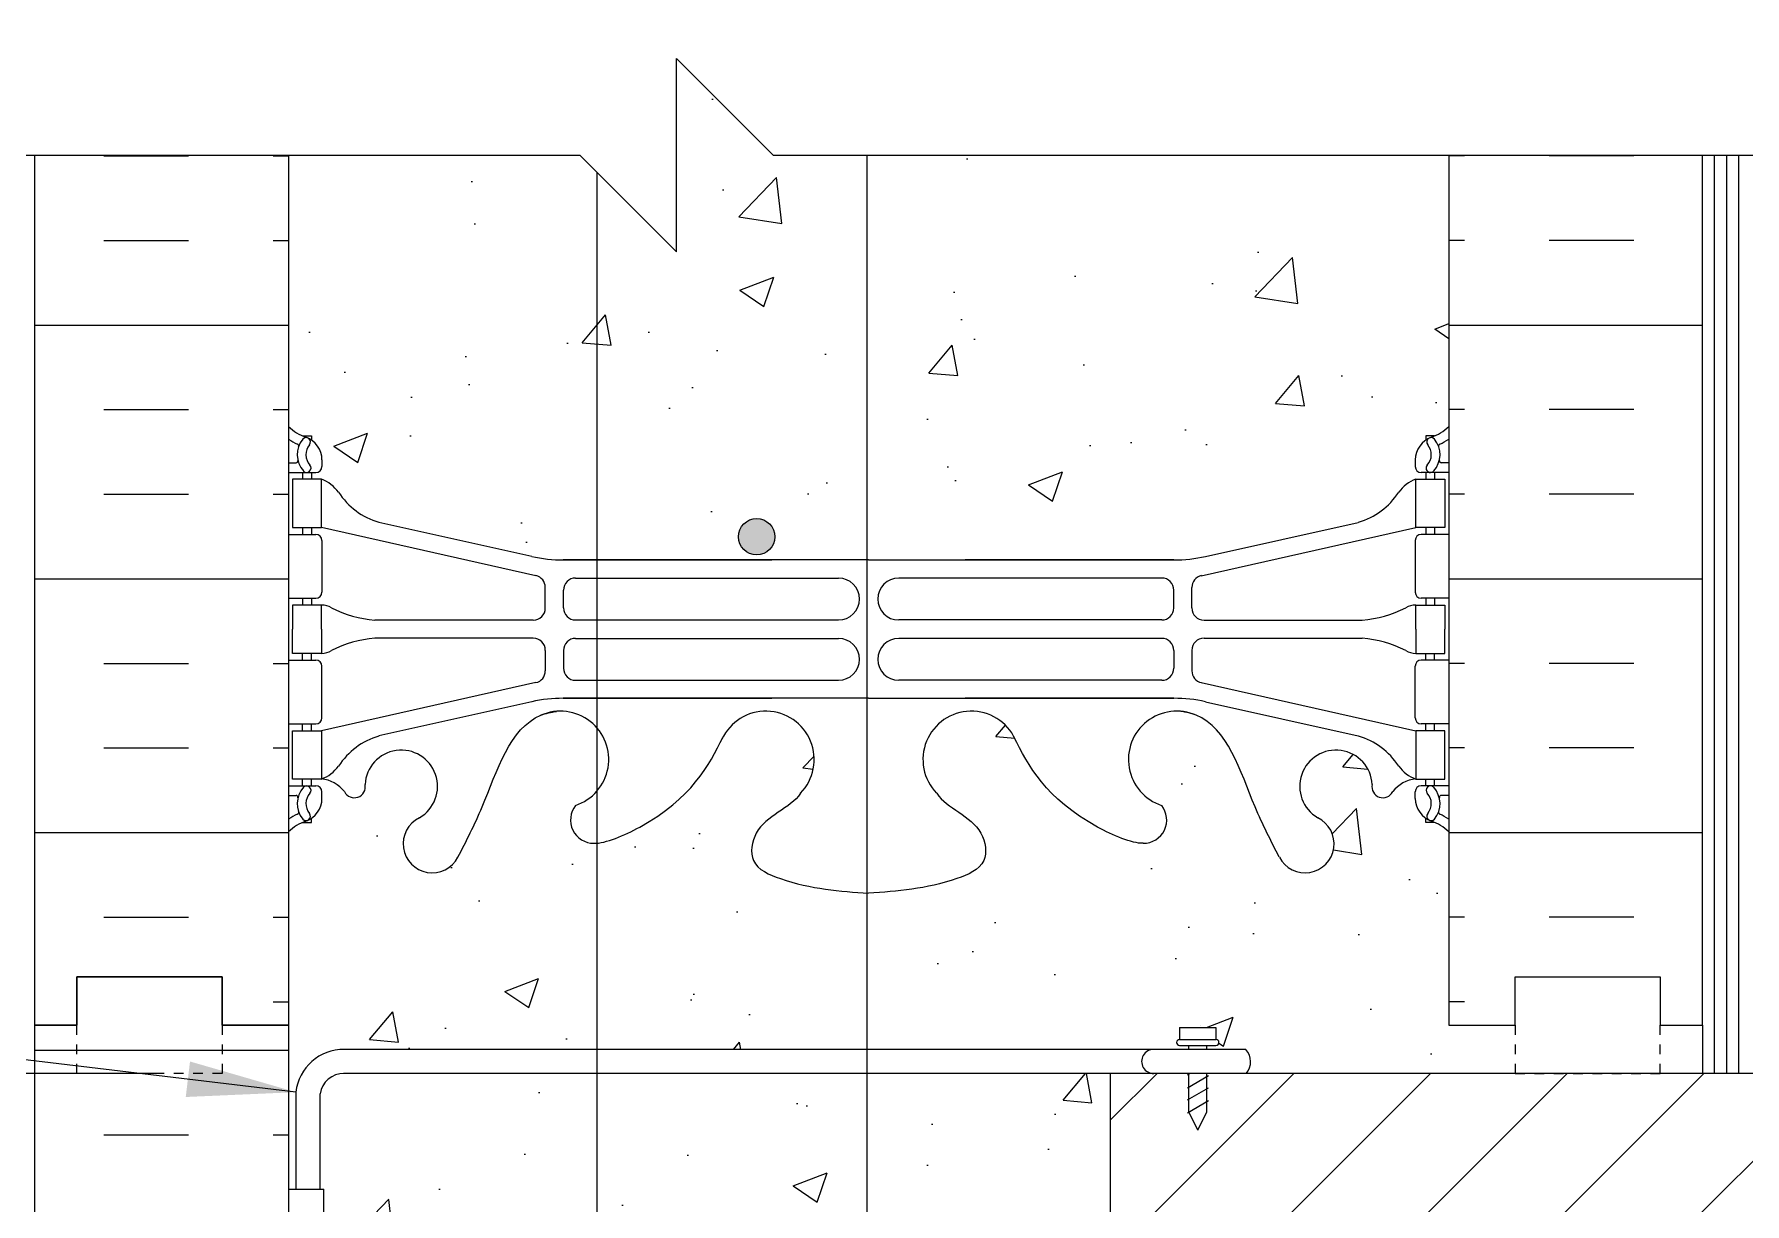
# Model space of a CAD drawing. Header units: inches. Extents: x 75 to 212, y 118 to 203.
# Drawn here: x 175.64 to 193.33, y 175.05 to 187.15 of the extents above; entities that cross this region are included whole.
import ezdxf

# ---------------------------------------------------------------- set-up
doc = ezdxf.new("R2010")
doc.units = ezdxf.units.IN
doc.header["$LTSCALE"] = 0.5
doc.header["$MEASUREMENT"] = 0
doc.linetypes.add('DASHED2', pattern=[0.375, 0.25, -0.125])
for name, color, linetype in [('HATCH', 12, 'Continuous'), ('line25', 2, 'Continuous'), ('LINE3', 3, 'Continuous'), ('LINE50', 5, 'Continuous'), ('LINE9', 9, 'Continuous'), ('TEXT', 4, 'Continuous'), ('Web_Edge', 9, 'Continuous')]:
    doc.layers.add(name, color=color, linetype=linetype)
doc.styles.add('DIM', font='romans.shx', dxfattribs={"width": 0.7})
doc.dimstyles.new('ext_12', dxfattribs={"dimscale": 12, "dimtxt": 0.09375, "dimasz": 0.09375, "dimexe": 0.09375, "dimexo": 0.0625, "dimgap": 0.0625, "dimtad": 1, "dimdec": 1, "dimzin": 3, "dimdsep": 46, "dimlunit": 4, "dimtxsty": 'DIM', "dimcen": 0.09, "dimdle": 0.09375, "dimclrt": 4, "dimadec": 0, "dimazin": 0, "dimtfac": 1, "dimtdec": 1, "dimtmove": 2, "dimatfit": 3, "dimfxl": 1, "dimfrac": 2, "dimtolj": 1, "dimtzin": 0, "dimarcsym": 0})

msp = doc.modelspace()

# ---------------------------------------------------------------- hatches: boundary and pattern name
at = {"layer": 'HATCH'}
h = msp.add_hatch(dxfattribs=at)
h.set_pattern_fill('AR-CONC', color=256, scale=0.5)
h.set_pattern_definition([(50, (0, 0), (3.5863, -0.31376), [0.375, -4.125]), (355, (0, 0), (-0.693757, 3.76096), [0.3, -3.3]), (100.4514, (0.299, -0.026), (2.892544, 3.4472), [0.3187, -3.50571]), (46.1842, (0, 1), (5.33621, -0.827596), [0.5625, -6.1875]), (96.6356, (0.4447, 0.931), (4.67331, 4.87059), [0.47805, -5.25857]), (351.1842, (0, 1), (4.67331, 4.87059), [0.45, -4.95]), (21, (0.5, 0.75), (2.984535, -2.013094), [0.375, -4.125]), (326, (0.5, 0.75), (1.216577, 3.62575), [0.3, -3.3]), (71.4514, (0.7487, 0.5822), (4.20111, 1.612656), [0.3187, -3.50571]), (37.5, (0, 0), (0.060799, 1.664469), [0, -3.26, 0, -3.35, 0, -3.3125]), (7.5, (0, 0), (1.315348, 1.972059), [0, -1.91, 0, -3.185, 0, -1.2625]), (327.5, (-1.115, 0), (2.669112, -0.1127744), [0, -1.25, 0, -3.9, 0, -5.175]), (317.5, (-1.615, 0), (2.91593, 0.500525), [0, -1.625, 0, -2.59, 0, -3.675])])
edge = h.paths.add_edge_path()
edge.add_arc((190.239, 195.97), 0.517, 86.8807, 145)
edge.add_arc((189.566, 196.092), 0.305, 35, 145)
edge.add_arc((189.122, 196.131), 0.236, 35, 145)
edge.add_arc((188.528, 195.884), 0.554, 43.7294, 118.173)
edge.add_arc((188.005, 195.884), 0.554, 61.827, 136.2706)
edge.add_arc((187.411, 196.131), 0.236, 35, 145)
edge.add_arc((186.968, 196.092), 0.305, 35, 145)
edge.add_arc((186.295, 195.97), 0.517, 35, 93.1193)
edge.add_arc((186.239, 195.97), 0.517, 86.8807, 145)
edge.add_arc((185.566, 196.092), 0.305, 35, 145)
edge.add_arc((185.122, 196.131), 0.236, 35, 145)
edge.add_arc((184.528, 195.884), 0.554, 43.7294, 118.173)
edge.add_arc((184.005, 195.884), 0.554, 61.827, 136.2706)
edge.add_arc((183.411, 196.131), 0.236, 35, 145)
edge.add_arc((182.968, 196.092), 0.305, 35, 145)
edge.add_arc((182.295, 195.97), 0.517, 35, 145)
edge.add_arc((181.731, 196.168), 0.172, 35, 145)
edge.add_arc((181.142, 195.954), 0.546, 35, 145)
edge.add_arc((180.325, 196.008), 0.451, 35, 145)
edge.add_arc((179.609, 196.024), 0.423, 35, 145)
edge.add_arc((179.152, 196.19), 0.135, 35, 145)
edge.add_arc((178.637, 195.739), 0.665, 52.4676, 123.7755)
edge.add_line((178.267, 196.292), (178.267, 195.021))
edge.add_arc((178.613, 195.382), 0.5, 226.2109, 246.4218)
edge.add_line((178.413, 194.924), (178.503, 194.924))
edge.add_line((178.503, 194.924), (178.503, 194.882))
edge.add_arc((178.363, 194.675), 0.25, 0, 55.9442, ccw=False)
edge.add_line((178.613, 194.675), (178.613, 194.607))
edge.add_arc((178.55, 194.607), 0.0625, -90, 0, ccw=False)
edge.add_line((178.55, 194.545), (178.503, 194.545))
edge.add_line((178.503, 194.545), (178.503, 194.475))
edge.add_line((178.503, 194.475), (178.608, 194.475))
edge.add_arc((178.57, 194.824), 0.352, 276.1291, 321.5331)
edge.add_arc((178.948, 194.556), 0.113, -12.1844, 154.0569, ccw=False)
edge.add_arc((179.433, 194.551), 0.375, 182.9237, 419.8675)
edge.add_arc((179.753, 195.145), 0.3, 27.597, 243.9425, ccw=False)
edge.add_spline(control_points=[(180.019, 195.284), (180.105, 195.117), (180.358, 194.627), (180.552, 193.946), (180.878, 193.816)], knot_values=[0, 0, 0, 0, 0.579211, 1.703896, 1.703896, 1.703896, 1.703896], degree=3, periodic=0)
edge.add_spline(control_points=[(180.878, 193.816), (180.927, 193.796), (180.982, 193.783), (181.038, 193.775)], knot_values=[1.703896, 1.703896, 1.703896, 1.703896, 1.875321, 1.875321, 1.875321, 1.875321], degree=3, periodic=0)
edge.add_arc((181.079, 194.273), 0.5, 265.2926, 431.7937)
edge.add_arc((181.426, 194.898), 0.242, 90, 218.2327, ccw=False)
edge.add_spline(control_points=[(181.426, 195.14), (181.547, 195.142), (182.366, 194.791), (182.611, 194.343), (182.751, 194.063)], knot_values=[0.038125, 0.038125, 0.038125, 0.038125, 0.320663, 1.237398, 1.237398, 1.237398, 1.237398], degree=3, periodic=0)
edge.add_arc((183.204, 194.273), 0.5, 204.819, 404.1875)
edge.add_spline(control_points=[(183.563, 194.622), (183.455, 194.785), (183.095, 194.875), (183.019, 195.371), (183.567, 195.607), (183.971, 195.635), (184.267, 195.656)], knot_values=[0.229407, 0.229407, 0.229407, 0.229407, 0.844432, 1.128849, 1.464331, 2.389004, 2.389004, 2.389004, 2.389004], degree=3, periodic=0)
edge.add_spline(control_points=[(184.267, 195.656), (184.563, 195.635), (184.967, 195.607), (185.515, 195.371), (185.438, 194.875), (185.078, 194.785), (184.971, 194.622)], knot_values=[0.229407, 0.229407, 0.229407, 0.229407, 1.15408, 1.489562, 1.773979, 2.389004, 2.389004, 2.389004, 2.389004], degree=3, periodic=0)
edge.add_arc((185.329, 194.273), 0.5, 135.8125, 335.181)
edge.add_spline(control_points=[(185.783, 194.063), (185.923, 194.343), (186.168, 194.791), (186.987, 195.142), (187.108, 195.14)], knot_values=[0.038125, 0.038125, 0.038125, 0.038125, 0.95486, 1.237398, 1.237398, 1.237398, 1.237398], degree=3, periodic=0)
edge.add_arc((187.108, 194.898), 0.242, -38.2327, 90, ccw=False)
edge.add_arc((187.454, 194.273), 0.5, 108.2063, 274.7074)
edge.add_spline(control_points=[(187.495, 193.775), (187.552, 193.783), (187.606, 193.796), (187.656, 193.816)], knot_values=[1.703896, 1.703896, 1.703896, 1.703896, 1.875321, 1.875321, 1.875321, 1.875321], degree=3, periodic=0)
edge.add_spline(control_points=[(187.656, 193.816), (187.982, 193.946), (188.176, 194.627), (188.429, 195.117), (188.515, 195.284)], knot_values=[0, 0, 0, 0, 1.124685, 1.703896, 1.703896, 1.703896, 1.703896], degree=3, periodic=0)
edge.add_arc((188.781, 195.145), 0.3, -63.9425, 153.0458, ccw=False)
edge.add_arc((189.101, 194.551), 0.375, 120.1325, 357.0763)
edge.add_arc((189.586, 194.556), 0.113, 25.9431, 192.1844, ccw=False)
edge.add_arc((189.963, 194.824), 0.352, 218.4669, 263.8709)
edge.add_line((189.926, 194.475), (190.031, 194.475))
edge.add_line((190.031, 194.475), (190.031, 194.545))
edge.add_line((190.031, 194.545), (189.983, 194.545))
edge.add_arc((189.983, 194.607), 0.0625, 180, 270, ccw=False)
edge.add_line((189.921, 194.607), (189.921, 194.675))
edge.add_arc((190.171, 194.675), 0.25, 124.0558, 180, ccw=False)
edge.add_line((190.031, 194.882), (190.031, 194.924))
edge.add_line((190.031, 194.924), (190.121, 194.924))
edge.add_arc((189.921, 195.382), 0.5, 293.5782, 313.7891)
edge.add_line((190.267, 195.021), (190.267, 196.486))
h.paths.add_polyline_path([(190.267, 190.829, 0.088416), (190.121, 190.926), (190.031, 190.926), (190.031, 190.968, -0.249069), (189.921, 191.175), (189.921, 191.242, -0.414214), (189.983, 191.305), (190.031, 191.305), (190.031, 191.375), (189.926, 191.375, -0.168672), (189.74, 191.524, 0.17445), (189.332, 191.82), (187.752, 192.173, 0.054974), (187.425, 192.209), (184.267, 192.209), (181.109, 192.209, 0.054974), (180.782, 192.173), (179.201, 191.82, 0.17445), (178.794, 191.524, -0.168672), (178.608, 191.375), (178.503, 191.375), (178.503, 191.305), (178.55, 191.305, -0.414214), (178.613, 191.242), (178.613, 191.175, -0.249069), (178.503, 190.968), (178.503, 190.926), (178.413, 190.926, 0.088416), (178.267, 190.829), (178.267, 188.396), (181.281, 188.396), (182.281, 187.396), (182.281, 189.396), (183.281, 188.396), (190.267, 188.396)])
h.paths.add_polyline_path([(190.267, 185.896), (183.281, 185.896), (182.281, 186.896), (182.281, 184.896), (181.281, 185.896), (178.267, 185.896), (178.267, 183.088, 0.088416), (178.413, 182.991), (178.503, 182.991), (178.503, 182.949, -0.249069), (178.613, 182.742), (178.613, 182.675, -0.414214), (178.55, 182.612), (178.503, 182.612), (178.503, 182.542), (178.608, 182.542, -0.168672), (178.794, 182.393, 0.17445), (179.201, 182.097), (180.782, 181.744, 0.054974), (181.109, 181.708), (184.267, 181.708), (187.425, 181.708, 0.054974), (187.752, 181.744), (189.332, 182.097, 0.17445), (189.74, 182.393, -0.168672), (189.926, 182.542), (190.031, 182.542), (190.031, 182.612), (189.983, 182.612, -0.414214), (189.921, 182.675), (189.921, 182.742, -0.249069), (190.031, 182.949), (190.031, 182.991), (190.121, 182.991, 0.088416), (190.267, 183.088)])
edge = h.paths.add_edge_path()
edge.add_arc((189.921, 178.535), 0.5, 46.2109, 66.4218)
edge.add_line((190.121, 178.993), (190.031, 178.993))
edge.add_line((190.031, 178.993), (190.031, 179.035))
edge.add_arc((190.171, 179.242), 0.25, 180, 235.9442, ccw=False)
edge.add_line((189.921, 179.242), (189.921, 179.31))
edge.add_arc((189.983, 179.31), 0.0625, 90, 180, ccw=False)
edge.add_line((189.983, 179.372), (190.031, 179.372))
edge.add_line((190.031, 179.372), (190.031, 179.442))
edge.add_line((190.031, 179.442), (189.926, 179.442))
edge.add_arc((189.963, 179.093), 0.352, 96.1291, 141.5331)
edge.add_arc((189.586, 179.361), 0.113, 167.8156, 334.0569, ccw=False)
edge.add_arc((189.101, 179.366), 0.375, 2.9237, 239.8675)
edge.add_arc((188.781, 178.772), 0.3, -152.403, 63.9425, ccw=False)
edge.add_spline(control_points=[(188.515, 178.633), (188.429, 178.8), (188.176, 179.29), (187.982, 179.971), (187.656, 180.101)], knot_values=[0, 0, 0, 0, 0.579211, 1.703896, 1.703896, 1.703896, 1.703896], degree=3, periodic=0)
edge.add_spline(control_points=[(187.656, 180.101), (187.606, 180.121), (187.552, 180.134), (187.495, 180.142)], knot_values=[1.703896, 1.703896, 1.703896, 1.703896, 1.875321, 1.875321, 1.875321, 1.875321], degree=3, periodic=0)
edge.add_arc((187.454, 179.644), 0.5, 85.2926, 251.7937)
edge.add_arc((187.108, 179.019), 0.242, -90, 38.2327, ccw=False)
edge.add_spline(control_points=[(187.108, 178.777), (186.987, 178.775), (186.168, 179.126), (185.923, 179.574), (185.783, 179.854)], knot_values=[0.038125, 0.038125, 0.038125, 0.038125, 0.320663, 1.237398, 1.237398, 1.237398, 1.237398], degree=3, periodic=0)
edge.add_spline(control_points=[(185.774, 179.872), (185.777, 179.866), (185.78, 179.86), (185.783, 179.854)], knot_values=[1.237398, 1.237398, 1.237398, 1.237398, 1.258119, 1.258119, 1.258119, 1.258119], degree=3, periodic=0)
edge.add_arc((185.329, 179.644), 0.5, 28.0183, 224.1875)
edge.add_spline(control_points=[(184.971, 179.295), (185.078, 179.132), (185.438, 179.042), (185.515, 178.546), (184.967, 178.31), (184.563, 178.282), (184.267, 178.261)], knot_values=[0.229407, 0.229407, 0.229407, 0.229407, 0.844432, 1.128849, 1.464331, 2.389004, 2.389004, 2.389004, 2.389004], degree=3, periodic=0)
edge.add_spline(control_points=[(184.267, 178.261), (183.971, 178.282), (183.567, 178.31), (183.019, 178.546), (183.095, 179.042), (183.455, 179.132), (183.563, 179.295)], knot_values=[0.229407, 0.229407, 0.229407, 0.229407, 1.15408, 1.489562, 1.773979, 2.389004, 2.389004, 2.389004, 2.389004], degree=3, periodic=0)
edge.add_arc((183.204, 179.644), 0.5, 315.8125, 515.2184)
edge.add_spline(control_points=[(182.76, 179.872), (182.757, 179.866), (182.754, 179.86), (182.751, 179.854)], knot_values=[1.237398, 1.237398, 1.237398, 1.237398, 1.258119, 1.258119, 1.258119, 1.258119], degree=3, periodic=0)
edge.add_spline(control_points=[(182.751, 179.854), (182.611, 179.574), (182.366, 179.126), (181.547, 178.775), (181.426, 178.777)], knot_values=[0.038125, 0.038125, 0.038125, 0.038125, 0.95486, 1.237398, 1.237398, 1.237398, 1.237398], degree=3, periodic=0)
edge.add_arc((181.426, 179.019), 0.242, 141.7673, 270, ccw=False)
edge.add_arc((181.079, 179.644), 0.5, 288.2063, 454.7074)
edge.add_spline(control_points=[(181.038, 180.142), (180.982, 180.134), (180.927, 180.121), (180.878, 180.101)], knot_values=[1.703896, 1.703896, 1.703896, 1.703896, 1.875321, 1.875321, 1.875321, 1.875321], degree=3, periodic=0)
edge.add_spline(control_points=[(180.878, 180.101), (180.552, 179.971), (180.358, 179.29), (180.105, 178.8), (180.019, 178.633)], knot_values=[0, 0, 0, 0, 1.124685, 1.703896, 1.703896, 1.703896, 1.703896], degree=3, periodic=0)
edge.add_arc((179.753, 178.772), 0.3, 116.0575, 333.0904, ccw=False)
edge.add_arc((179.433, 179.366), 0.375, 300.1325, 537.0763)
edge.add_arc((178.948, 179.361), 0.113, -154.0569, 12.1844, ccw=False)
edge.add_arc((178.57, 179.093), 0.352, 38.4669, 83.8709)
edge.add_line((178.608, 179.442), (178.503, 179.442))
edge.add_line((178.503, 179.442), (178.503, 179.372))
edge.add_line((178.503, 179.372), (178.55, 179.372))
edge.add_arc((178.55, 179.31), 0.0625, 0, 90, ccw=False)
edge.add_line((178.613, 179.31), (178.613, 179.242))
edge.add_arc((178.363, 179.242), 0.25, 304.0558, 360, ccw=False)
edge.add_line((178.503, 179.035), (178.503, 178.993))
edge.add_line((178.503, 178.993), (178.413, 178.993))
edge.add_arc((178.613, 178.535), 0.5, 113.5782, 133.7891)
edge.add_line((178.267, 178.896), (178.267, 176.896))
edge.add_line((178.267, 176.896), (178.267, 175.201))
edge.add_line((178.267, 175.201), (178.343, 175.201))
edge.add_line((178.343, 175.201), (178.343, 176.203))
edge.add_arc((178.839, 176.147), 0.499, 90.4562, 173.5797, ccw=False)
edge.add_line((178.835, 176.646), (187.766, 176.646))
edge.add_line((187.766, 176.646), (187.766, 176.686))
edge.add_line((187.766, 176.686), (187.484, 176.686))
edge.add_arc((187.484, 176.717), 0.0312, 90, 270, ccw=False)
edge.add_line((187.484, 176.748), (187.484, 176.873))
edge.add_line((187.484, 176.873), (187.859, 176.873))
edge.add_line((187.859, 176.873), (187.859, 176.748))
edge.add_arc((187.859, 176.717), 0.0312, -90, 90, ccw=False)
edge.add_line((187.859, 176.686), (187.766, 176.686))
edge.add_line((187.766, 176.686), (187.766, 176.646))
edge.add_line((187.766, 176.646), (188.168, 176.646))
edge.add_arc((188.032, 176.52), 0.186, -41.8195, 42.6425, ccw=False)
edge.add_line((188.17, 176.396), (190.954, 176.396))
edge.add_line((190.954, 176.396), (190.954, 176.896))
edge.add_line((190.954, 176.896), (190.267, 176.896))
edge.add_line((190.267, 176.896), (190.267, 178.896))
h.paths.add_polyline_path([(186.767, 176.396), (178.836, 176.396, 0.366745), (178.593, 176.185), (178.593, 175.201), (178.632, 175.201), (178.632, 174.001), (178.267, 174.001), (178.267, 173.251), (178.632, 173.251), (178.632, 172.051), (178.267, 172.051), (178.267, 171.301), (178.632, 171.301), (178.632, 170.101), (178.267, 170.101), (178.267, 169.351), (178.632, 169.351), (178.632, 168.271), (178.267, 168.271), (178.267, 168.162, -0.498871), (178.387, 168.148, -0.520567), (178.591, 168.148, -0.520567), (178.798, 168.148, -0.520567), (178.936, 168.148, -0.520567), (179.074, 168.148, -0.520567), (179.472, 168.148, -0.520567), (179.632, 168.148, -0.520567), (179.854, 168.148, -0.520567), (180.134, 168.148, -0.520567), (180.321, 168.148, -0.520567), (180.548, 168.148, -0.507124), (180.767, 168.148, -0.507124), (180.986, 168.148, -0.520567), (181.213, 168.148, -0.520567), (181.399, 168.148, -0.520567), (181.68, 168.148, -0.520567), (181.901, 168.148, -0.520567), (182.061, 168.148, -0.520567), (182.46, 168.148, -0.520567), (182.598, 168.148, -0.520567), (182.736, 168.148, -0.086928), (182.767, 168.179, -0.086928), (182.798, 168.148, -0.520567), (182.936, 168.148, -0.520567), (183.074, 168.148, -0.520567), (183.472, 168.148, -0.520567), (183.632, 168.148, -0.520567), (183.854, 168.148, -0.520567), (184.134, 168.148, -0.520567), (184.321, 168.148, -0.520567), (184.548, 168.148, -0.507124), (184.767, 168.148, -0.507124), (184.986, 168.148, -0.520567), (185.213, 168.148, -0.520567), (185.399, 168.148, -0.520567), (185.68, 168.148, -0.520567), (185.901, 168.148, -0.520567), (186.061, 168.148, -0.520567), (186.46, 168.148, -0.520567), (186.598, 168.148, -0.520567), (186.736, 168.148, -0.086928), (186.767, 168.179), (186.767, 168.396)])
h.paths.add_polyline_path([(190.267, 174.896), (186.767, 174.896), (186.767, 169.896), (190.267, 169.896)])
h.paths.add_polyline_path([(190.267, 152.704, 0.088416), (190.121, 152.801), (190.031, 152.801), (190.031, 152.843, -0.249069), (189.921, 153.05), (189.921, 153.117, -0.414214), (189.983, 153.18), (190.031, 153.18), (190.031, 153.25), (189.926, 153.25, -0.168672), (189.74, 153.399, 0.17445), (189.332, 153.695), (187.752, 154.048, 0.054974), (187.425, 154.084), (184.267, 154.084), (181.109, 154.084, 0.054974), (180.782, 154.048), (179.201, 153.695, 0.17445), (178.794, 153.399, -0.168672), (178.608, 153.25), (178.503, 153.25), (178.503, 153.18), (178.55, 153.18, -0.414214), (178.613, 153.117), (178.613, 153.05, -0.249069), (178.503, 152.843), (178.503, 152.801), (178.413, 152.801, 0.088416), (178.267, 152.704), (178.267, 149.837), (181.289, 149.837), (182.289, 150.837), (182.289, 149.837), (182.289, 148.837), (183.289, 149.837), (190.267, 149.837)])
h.paths.add_polyline_path([(181.452, 162.519, 0.410093), (180.952, 163.012), (179.152, 163.012, 0.225652), (178.777, 162.637), (178.777, 161.911, 0.225652), (179.152, 161.536), (181.258, 161.536, 0.24677), (181.452, 161.922)])
h.paths.add_polyline_path([(181.452, 163.695), (181.452, 164.193, 0.406005), (180.952, 164.679), (179.152, 164.679, 0.225652), (178.777, 164.304), (178.777, 163.577, 0.225652), (179.152, 163.202), (180.952, 163.202, 0.410093)])
h.paths.add_polyline_path([(186.854, 164.346, 0.185301), (186.556, 164.679), (181.978, 164.679, 0.185301), (181.679, 164.346), (181.679, 163.577, 0.225652), (182.054, 163.202), (186.479, 163.202, 0.225652), (186.854, 163.577)])
h.paths.add_polyline_path([(186.854, 162.637, 0.225652), (186.479, 163.012), (182.054, 163.012, 0.225652), (181.679, 162.637), (181.679, 161.869, 0.185301), (181.978, 161.536), (186.556, 161.536, 0.185301), (186.854, 161.869)])
h.paths.add_polyline_path([(189.757, 162.637, 0.225652), (189.382, 163.012), (187.582, 163.012, 0.410093), (187.082, 162.519), (187.082, 161.922, 0.24677), (187.276, 161.536), (189.382, 161.536, 0.225652), (189.757, 161.911)])
h.paths.add_polyline_path([(189.757, 164.304, 0.225652), (189.382, 164.679), (187.582, 164.679, 0.406005), (187.082, 164.193), (187.082, 163.695, 0.410093), (187.582, 163.202), (189.382, 163.202, 0.225652), (189.757, 163.577)])
h = msp.add_hatch(dxfattribs=at)
h.set_pattern_fill('INSUL', color=256, scale=7, style=0)
h.set_pattern_definition([(0, (-2747.8948, -220.1136), (0, 2.625), []), (0, (-2747.8948, -219.2386), (0, 2.625), [0.875, -0.875]), (0, (-2747.8948, -218.3636), (0, 2.625), [0.875, -0.875])])
h.paths.add_polyline_path([(178.267, 185.896), (175.642, 185.896), (175.642, 176.896), (176.079, 176.896), (176.079, 177.396), (177.579, 177.396), (177.579, 176.896), (178.267, 176.896)])
h = msp.add_hatch(dxfattribs=at)
h.set_pattern_fill('INSUL', color=256, scale=7, style=0)
h.set_pattern_definition([(180, (3116.4284, -220.1136), (0, 2.625), []), (180, (3116.4284, -219.2386), (0, 2.625), [0.875, -0.875]), (180, (3116.4284, -218.3636), (0, 2.625), [0.875, -0.875])])
h.paths.add_polyline_path([(192.892, 185.896), (190.267, 185.896), (190.267, 176.896), (190.954, 176.896), (190.954, 177.396), (192.454, 177.396), (192.454, 176.896), (192.892, 176.896)])
h = msp.add_hatch(dxfattribs=at)
h.set_pattern_fill('INSUL', color=256, scale=7, style=0)
h.set_pattern_definition([(0, (-2747.8948, -238.1136), (0, 2.625), []), (0, (-2747.8948, -237.2386), (0, 2.625), [0.875, -0.875]), (0, (-2747.8948, -236.3636), (0, 2.625), [0.875, -0.875])])
h.paths.add_polyline_path([(175.642, 158.896), (176.079, 158.896), (176.079, 159.396), (177.579, 159.396), (177.579, 158.896), (178.267, 158.896), (178.267, 176.896), (177.579, 176.896), (177.579, 177.396), (176.079, 177.396), (176.079, 176.896), (175.642, 176.896)])
h = msp.add_hatch(dxfattribs=at)
h.set_pattern_fill('ANSI31', color=256, scale=8, style=0)
h.set_pattern_definition([(45, (86.0887, 21.4948), (-0.707107, 0.707107), [])])
h.paths.add_polyline_path([(209.694, 174.896), (210.655, 175.857), (210.655, 176.396), (186.767, 176.396), (186.767, 174.896)])
at = {"layer": 'LINE3'}
h = msp.add_hatch(color=256, dxfattribs=at)
h.paths.add_polyline_path([(183.293, 181.982, 0.831395), (182.925, 181.982)])
h.paths.add_polyline_path([(183.297, 181.948, 0.045935), (183.293, 181.982), (182.925, 181.982, 0.045935), (182.922, 181.948, 1)])

# ---------------------------------------------------------------- linework, layer by layer
at = {"layer": 'HATCH'}
for p, q in [((193.017, 176.396), (193.017, 185.896)), ((193.142, 176.396), (193.142, 185.896)), ((193.267, 176.396), (193.267, 185.896))]:
    msp.add_line(p, q, dxfattribs=at)
at = {"layer": 'line25'}
for p, q in [((178.267, 185.896), (178.267, 176.896)), ((190.267, 185.896), (190.267, 176.896)), ((178.267, 176.896), (178.267, 175.201)), ((192.892, 176.896), (192.892, 176.396)), ((178.267, 175.201), (178.267, 158.896)), ((178.267, 175.201), (178.632, 175.201)), ((178.632, 174.001), (178.632, 175.201))]:
    msp.add_line(p, q, dxfattribs=at)
msp.add_lwpolyline([(210.655, 176.396), (186.767, 176.396), (186.767, 168.396)], dxfattribs=at)
at = {"layer": 'LINE3'}
for p, q in [((184.247, 185.896), (184.247, 168.195)), ((181.456, 185.72), (181.456, 150.004))]:
    msp.add_line(p, q, dxfattribs=at)
msp.add_circle((183.109, 181.948), 0.188, dxfattribs=at)
at = {"layer": 'LINE50'}
for p, q in [((175.642, 176.896), (175.642, 185.896)), ((175.642, 158.896), (175.642, 176.896)), ((187.699, 176.896), (187.699, 176.896))]:
    msp.add_line(p, q, dxfattribs=at)
for points in [[(190.267, 176.896), (190.954, 176.896), (190.954, 177.396), (192.454, 177.396), (192.454, 176.896), (192.892, 176.896), (192.892, 185.896)], [(178.267, 176.896), (177.579, 176.896), (177.579, 177.396), (176.079, 177.396), (176.079, 176.896), (175.642, 176.896)], [(175.642, 176.896), (176.079, 176.896), (176.079, 177.396), (177.579, 177.396), (177.579, 176.896), (178.267, 176.896)]]:
    msp.add_lwpolyline(points, dxfattribs=at)
at = {"layer": 'LINE9'}
for p, q in [((187.484, 176.873), (187.484, 176.748)), ((187.484, 176.873), (187.859, 176.873)), ((187.859, 176.873), (187.859, 176.748)), ((188.168, 176.646), (178.835, 176.646)), ((187.484, 176.748), (187.859, 176.748)), ((187.484, 176.686), (187.859, 176.686)), ((187.484, 176.686), (187.859, 176.686)), ((187.578, 176.646), (187.578, 176.686)), ((187.766, 176.646), (187.766, 176.686)), ((175.104, 176.401), (176.95, 176.401)), ((188.17, 176.396), (178.836, 176.396)), ((187.564, 176.381), (187.59, 176.396)), ((187.564, 176.248), (187.783, 176.374)), ((187.564, 176.123), (187.783, 176.249)), ((187.578, 175.998), (187.578, 176.396)), ((187.766, 175.998), (187.766, 176.396)), ((178.343, 176.203), (178.343, 175.201)), ((178.593, 175.201), (178.593, 176.185)), ((187.564, 175.99), (187.783, 176.116)), ((187.672, 175.811), (187.578, 175.998)), ((187.672, 175.811), (187.766, 175.998))]:
    msp.add_line(p, q, dxfattribs=at)
msp.add_lwpolyline([(170.169, 185.896), (181.281, 185.896), (182.281, 184.896), (182.281, 186.896), (183.281, 185.896), (194.392, 185.896)], dxfattribs=at)
at = {"layer": 'LINE9', "linetype": 'DASHED2', "ltscale": 0.15}
for points in [[(177.579, 176.896), (177.579, 176.896), (177.579, 176.396), (176.079, 176.396), (176.079, 176.896), (176.079, 176.896)], [(177.579, 176.896), (177.579, 176.896), (177.579, 176.396), (176.079, 176.396), (176.079, 176.896), (176.079, 176.896)], [(190.954, 176.896), (190.954, 176.896), (190.954, 176.396), (192.454, 176.396), (192.454, 176.896), (192.454, 176.896)]]:
    msp.add_lwpolyline(points, dxfattribs=at)
at = {"layer": 'LINE9'}
for centre, radius, start, end in [((178.839, 176.147), 0.499, 89.3543, 173.5797), ((187.216, 176.521), 0.125, 89.3947, 270.6053), ((187.484, 176.717), 0.0312, 90, 270), ((187.859, 176.717), 0.0312, 270, 90), ((188.032, 176.52), 0.186, 318.1805, 42.6425), ((178.839, 176.147), 0.249, 89.3543, 171.2068)]:
    msp.add_arc(centre, radius, start, end, dxfattribs=at)
at = {"layer": 'Web_Edge'}
for p, q in [((178.413, 182.991), (178.503, 182.991)), ((178.503, 182.991), (178.503, 182.949)), ((190.121, 182.991), (190.031, 182.991)), ((190.031, 182.991), (190.031, 182.949)), ((178.267, 182.712), (178.345, 182.712)), ((178.267, 182.612), (178.55, 182.612)), ((178.413, 182.612), (178.413, 182.542)), ((178.503, 182.612), (178.503, 182.542)), ((178.613, 182.742), (178.613, 182.675)), ((189.921, 182.742), (189.921, 182.675)), ((190.267, 182.612), (189.983, 182.612)), ((190.031, 182.612), (190.031, 182.542)), ((190.121, 182.612), (190.121, 182.542)), ((190.267, 182.712), (190.189, 182.712)), ((180.782, 181.744), (179.201, 182.097)), ((187.752, 181.744), (189.332, 182.097)), ((178.267, 181.972), (178.55, 181.972)), ((178.413, 182.042), (178.413, 181.972)), ((178.503, 182.042), (178.503, 181.972)), ((180.825, 181.545), (178.608, 182.042)), ((178.613, 181.91), (178.613, 181.375)), ((187.708, 181.545), (189.926, 182.042)), ((189.921, 181.91), (189.921, 181.375)), ((190.267, 181.972), (189.983, 181.972)), ((190.031, 182.042), (190.031, 181.972)), ((190.121, 182.042), (190.121, 181.972)), ((181.109, 181.708), (183.267, 181.708)), ((184.267, 181.708), (181.109, 181.708)), ((184.267, 181.708), (187.425, 181.708)), ((187.425, 181.708), (185.267, 181.708)), ((180.923, 181.211), (180.923, 181.424)), ((181.111, 181.212), (181.111, 181.396)), ((181.236, 181.521), (183.955, 181.521)), ((187.298, 181.521), (184.579, 181.521)), ((187.423, 181.212), (187.423, 181.396)), ((187.611, 181.211), (187.611, 181.424)), ((178.267, 181.312), (178.55, 181.312)), ((178.413, 181.312), (178.413, 181.242)), ((178.503, 181.312), (178.503, 181.242)), ((190.267, 181.312), (189.983, 181.312)), ((190.031, 181.312), (190.031, 181.242)), ((190.121, 181.312), (190.121, 181.242)), ((180.798, 181.086), (179.161, 181.086)), ((181.236, 181.087), (183.955, 181.087)), ((187.298, 181.087), (184.579, 181.087)), ((187.736, 181.086), (189.373, 181.086)), ((180.798, 180.898), (179.161, 180.898)), ((181.236, 180.897), (183.955, 180.897)), ((187.298, 180.897), (184.579, 180.897)), ((187.736, 180.898), (189.373, 180.898)), ((178.267, 180.672), (178.55, 180.672)), ((178.413, 180.672), (178.413, 180.742)), ((178.503, 180.672), (178.503, 180.742)), ((180.923, 180.773), (180.923, 180.561)), ((181.111, 180.772), (181.111, 180.588)), ((187.423, 180.772), (187.423, 180.588)), ((187.611, 180.773), (187.611, 180.561)), ((190.267, 180.672), (189.983, 180.672)), ((190.031, 180.672), (190.031, 180.742)), ((190.121, 180.672), (190.121, 180.742)), ((178.613, 180.075), (178.613, 180.61)), ((189.921, 180.075), (189.921, 180.61)), ((180.825, 180.439), (178.608, 179.942)), ((181.236, 180.463), (183.955, 180.463)), ((187.298, 180.463), (184.579, 180.463)), ((187.708, 180.439), (189.926, 179.942)), ((180.782, 180.24), (179.201, 179.888)), ((181.109, 180.277), (183.267, 180.277)), ((184.267, 180.277), (181.109, 180.277)), ((184.267, 180.277), (187.425, 180.277)), ((187.425, 180.277), (185.267, 180.277)), ((187.752, 180.24), (189.332, 179.888)), ((178.267, 180.012), (178.55, 180.012)), ((178.413, 179.942), (178.413, 180.012)), ((178.503, 179.942), (178.503, 180.012)), ((190.267, 180.012), (189.983, 180.012)), ((190.031, 179.942), (190.031, 180.012)), ((190.121, 179.942), (190.121, 180.012)), ((178.413, 179.372), (178.413, 179.442)), ((178.503, 179.372), (178.503, 179.442)), ((190.031, 179.372), (190.031, 179.442)), ((190.121, 179.372), (190.121, 179.442)), ((178.267, 179.372), (178.55, 179.372)), ((178.267, 179.272), (178.345, 179.272)), ((178.613, 179.242), (178.613, 179.31)), ((189.921, 179.242), (189.921, 179.31)), ((190.267, 179.372), (189.983, 179.372)), ((190.267, 179.272), (190.189, 179.272)), ((178.413, 178.993), (178.503, 178.993)), ((178.503, 178.993), (178.503, 179.035)), ((190.031, 178.993), (190.031, 179.035)), ((190.121, 178.993), (190.031, 178.993))]:
    msp.add_line(p, q, dxfattribs=at)
for points in [[(178.308, 182.042), (178.608, 182.042), (178.608, 182.542), (178.308, 182.542)], [(190.226, 182.042), (189.926, 182.042), (189.926, 182.542), (190.226, 182.542)], [(178.308, 179.942), (178.608, 179.942), (178.608, 179.442), (178.308, 179.442)], [(190.226, 179.942), (189.926, 179.942), (189.926, 179.442), (190.226, 179.442)]]:
    msp.add_lwpolyline(points, close=True, dxfattribs=at)
for points in [[(178.608, 180.992), (178.608, 181.242), (178.308, 181.242), (178.308, 180.992)], [(189.926, 180.992), (189.926, 181.242), (190.226, 181.242), (190.226, 180.992)], [(178.608, 180.992), (178.608, 180.742), (178.308, 180.742), (178.308, 180.992)], [(189.926, 180.992), (189.926, 180.742), (190.226, 180.742), (190.226, 180.992)]]:
    msp.add_lwpolyline(points, dxfattribs=at)
for centre, radius, start, end in [((178.613, 183.449), 0.5, 226.2109, 250.5288), ((178.613, 183.449), 0.6, 234.7832, 245.0748), ((178.607, 182.797), 0.25, 140.1145, 222.4609), ((178.449, 182.928), 0.045, 321.448, 139.1879), ((178.363, 182.742), 0.25, 0, 70.5288), ((190.171, 182.742), 0.25, 109.4712, 180), ((190.085, 182.928), 0.045, 40.8121, 218.552), ((189.921, 183.449), 0.5, 289.4712, 313.7891), ((189.927, 182.797), 0.25, 317.5391, 39.8855), ((189.921, 183.449), 0.6, 294.9252, 305.2168), ((178.351, 182.886), 0.021, 343.464, 63.9957), ((178.607, 182.797), 0.16, 140.0001, 222.4609), ((189.927, 182.797), 0.16, 317.5391, 39.9999), ((190.183, 182.886), 0.021, 116.0043, 196.536), ((178.345, 182.732), 0.0196, 269.4032, 15.4901), ((178.455, 182.658), 0.045, 222.4609, 42.4609), ((178.55, 182.675), 0.0625, 270, 0), ((189.983, 182.675), 0.0625, 180, 270), ((190.078, 182.658), 0.045, 137.5391, 317.5391), ((190.189, 182.732), 0.0196, 164.5099, 270.5968), ((178.485, 182.2), 0.364, 34.9775, 70.3387), ((190.048, 182.2), 0.364, 109.6613, 145.0225), ((179.409, 182.811), 0.743, 212.7919, 253.8107), ((189.125, 182.811), 0.743, 286.1893, 327.2081), ((178.55, 181.91), 0.0625, 0, 90), ((189.983, 181.91), 0.0625, 90, 180), ((181.109, 183.208), 1.5, 257.4135, 270), ((187.425, 183.208), 1.5, 270, 282.5865), ((180.798, 181.424), 0.125, 0, 77.3767), ((187.736, 181.424), 0.125, 102.6233, 180), ((178.55, 181.375), 0.0625, 270, 0), ((181.236, 181.396), 0.125, 90, 180), ((183.955, 181.304), 0.217, 270, 90), ((184.579, 181.304), 0.217, 90, 270), ((187.298, 181.396), 0.125, 0, 90), ((189.983, 181.375), 0.0625, 180, 270), ((178.604, 181.023), 0.219, 60.4937, 88.92), ((179.249, 182.253), 1.17, 242.6365, 265.6505), ((180.798, 181.211), 0.125, 270, 0), ((181.236, 181.212), 0.125, 180, 270), ((187.298, 181.212), 0.125, 270, 360), ((187.736, 181.211), 0.125, 180, 270), ((189.284, 182.253), 1.17, 274.3495, 297.3635), ((189.93, 181.023), 0.219, 91.08, 119.5063), ((179.249, 179.731), 1.17, 94.3495, 117.3635), ((180.798, 180.773), 0.125, 0, 90), ((181.236, 180.772), 0.125, 90, 180), ((183.955, 180.68), 0.217, 270, 90), ((184.579, 180.68), 0.217, 90, 270), ((187.298, 180.772), 0.125, 0, 90), ((187.736, 180.773), 0.125, 90, 180), ((189.284, 179.731), 1.17, 62.6365, 85.6505), ((178.55, 180.61), 0.0625, 0, 90), ((178.604, 180.961), 0.219, 271.08, 299.5063), ((189.93, 180.961), 0.219, 240.4937, 268.92), ((189.983, 180.61), 0.0625, 90, 180), ((180.798, 180.561), 0.125, 282.6233, 0), ((181.236, 180.588), 0.125, 180, 270), ((187.298, 180.588), 0.125, 270, 0), ((187.736, 180.561), 0.125, 180, 257.3767), ((181.109, 178.777), 1.5, 90, 102.5865), ((181.079, 179.644), 0.5, 288.2063, 113.7861), ((183.204, 179.644), 0.5, 315.8125, 155.181), ((185.329, 179.644), 0.5, 24.819, 224.1875), ((187.454, 179.644), 0.5, 66.2139, 251.7937), ((187.425, 178.777), 1.5, 77.4135, 90), ((178.55, 180.075), 0.0625, 270, 0), ((189.983, 180.075), 0.0625, 180, 270), ((179.409, 179.173), 0.743, 106.1893, 147.2081), ((189.125, 179.173), 0.743, 32.7919, 73.8107), ((179.433, 179.366), 0.375, 300.1325, 177.0763), ((189.101, 179.366), 0.375, 2.9237, 239.8675), ((178.485, 179.785), 0.364, 289.6613, 325.0225), ((178.57, 179.093), 0.352, 38.4669, 83.8709), ((189.963, 179.093), 0.352, 96.1291, 141.5331), ((190.048, 179.785), 0.364, 214.9775, 250.3387), ((178.345, 179.253), 0.0196, 344.5099, 90.5968), ((178.607, 179.188), 0.25, 137.5391, 219.8855), ((178.455, 179.326), 0.045, 317.5391, 137.5391), ((178.363, 179.242), 0.25, 289.4712, 360), ((178.607, 179.188), 0.16, 137.5391, 219.9999), ((178.55, 179.31), 0.0625, 360, 90), ((178.948, 179.361), 0.113, 205.9431, 12.1844), ((189.586, 179.361), 0.113, 167.8156, 334.0569), ((189.983, 179.31), 0.0625, 90, 180), ((190.171, 179.242), 0.25, 180, 250.5288), ((190.078, 179.326), 0.045, 42.4609, 222.4609), ((189.927, 179.188), 0.16, 320.0001, 42.4609), ((189.927, 179.188), 0.25, 320.1145, 42.4609), ((190.189, 179.253), 0.0196, 89.4032, 195.4901), ((178.613, 178.535), 0.6, 114.9252, 125.2168), ((178.351, 179.098), 0.021, 296.0043, 16.536), ((178.449, 179.057), 0.045, 220.8121, 38.552), ((181.426, 179.019), 0.242, 141.7673, 270), ((187.108, 179.019), 0.242, 270, 38.2327), ((190.085, 179.057), 0.045, 141.448, 319.1879), ((190.183, 179.098), 0.021, 163.464, 243.9957), ((189.921, 178.535), 0.6, 54.7832, 65.0748), ((178.613, 178.535), 0.5, 109.4712, 133.7891), ((179.753, 178.772), 0.3, 116.0575, 332.403), ((188.781, 178.772), 0.3, 207.597, 63.9425), ((189.921, 178.535), 0.5, 46.2109, 70.5288)]:
    msp.add_arc(centre, radius, start, end, dxfattribs=at)
for points in [[(181.111, 181.217), (181.111, 181.391)], [(187.423, 181.217), (187.423, 181.391)], [(181.111, 180.767), (181.111, 180.593)], [(187.423, 180.767), (187.423, 180.593)]]:
    msp.add_open_spline(points, degree=1, dxfattribs=at)
for points, knots in [([(180.019, 178.633), (180.105, 178.8), (180.358, 179.29), (180.572, 180.039), (180.982, 180.134), (181.038, 180.142)], [0, 0, 0, 0, 0.579211, 1.703896, 1.875321, 1.875321, 1.875321, 1.875321]), ([(188.515, 178.633), (188.429, 178.8), (188.176, 179.29), (187.962, 180.039), (187.552, 180.134), (187.495, 180.142)], [0, 0, 0, 0, 0.579211, 1.703896, 1.875321, 1.875321, 1.875321, 1.875321]), ([(181.426, 178.777), (181.547, 178.775), (182.38, 179.132), (182.619, 179.589), (182.76, 179.872)], [0.038125, 0.038125, 0.038125, 0.038125, 0.320663, 1.258119, 1.258119, 1.258119, 1.258119]), ([(187.108, 178.777), (186.987, 178.775), (186.154, 179.132), (185.914, 179.589), (185.774, 179.872)], [0.038125, 0.038125, 0.038125, 0.038125, 0.320663, 1.258119, 1.258119, 1.258119, 1.258119]), ([(183.563, 179.295), (183.455, 179.132), (183.095, 179.042), (183.019, 178.546), (183.567, 178.31), (183.971, 178.282), (184.267, 178.261)], [0.229407, 0.229407, 0.229407, 0.229407, 0.844432, 1.128849, 1.464331, 2.389004, 2.389004, 2.389004, 2.389004]), ([(184.971, 179.295), (185.078, 179.132), (185.438, 179.042), (185.515, 178.546), (184.967, 178.31), (184.563, 178.282), (184.267, 178.261)], [0.229407, 0.229407, 0.229407, 0.229407, 0.844432, 1.128849, 1.464331, 2.389004, 2.389004, 2.389004, 2.389004])]:
    msp.add_open_spline(points, degree=3, knots=knots, dxfattribs=at)

# ---------------------------------------------------------------- leaders
at = {"layer": 'TEXT'}
msp.add_leader([(178.343, 176.203), (168.475, 177.384), (165.505, 177.384)], dimstyle='ext_12', override={"dimtad": 0}, dxfattribs=at)

doc.saveas('drawing.dxf')
